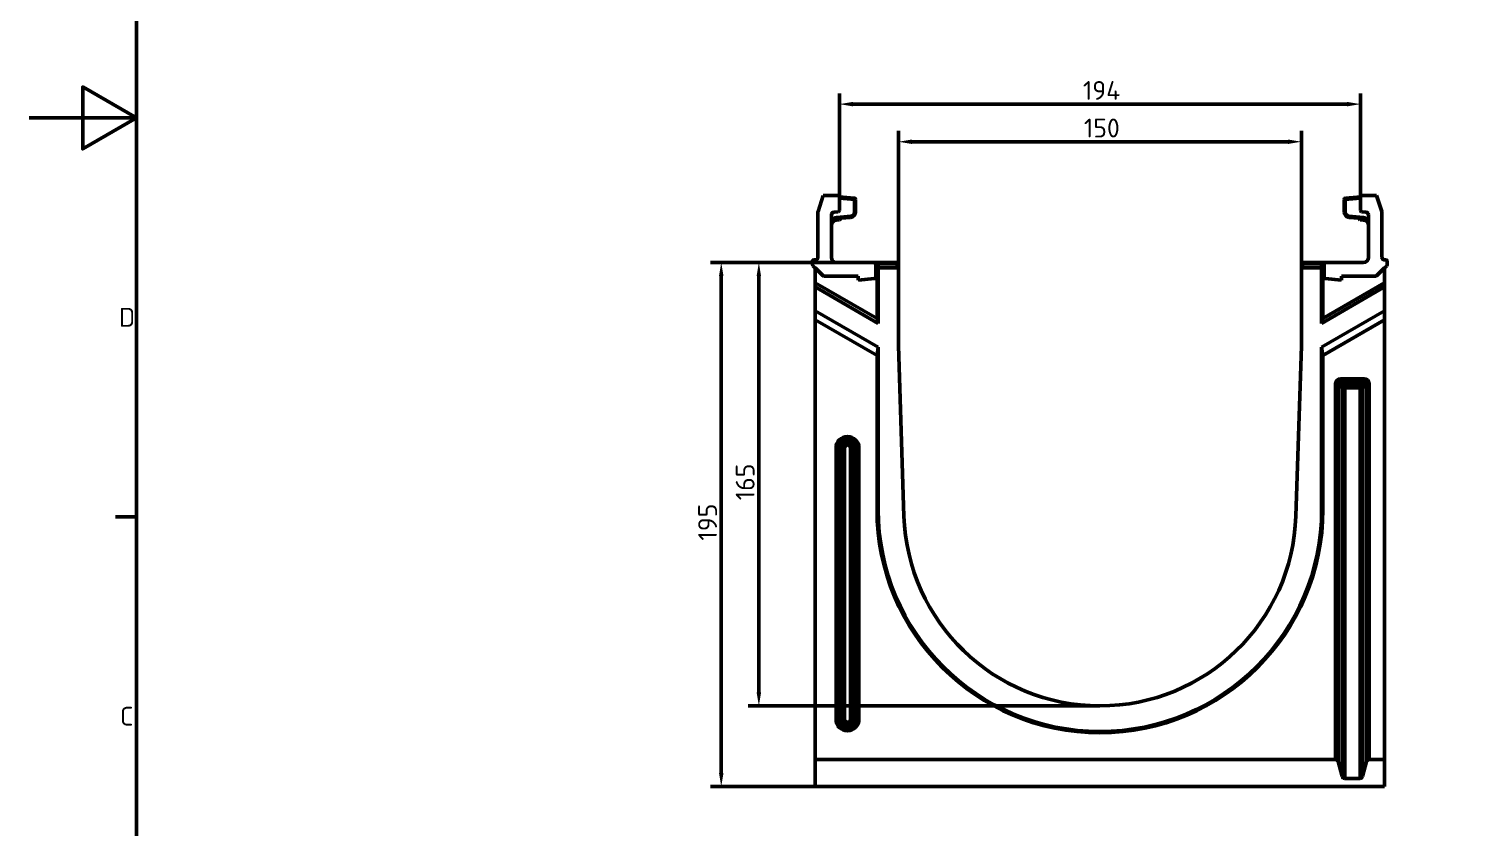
# Model space of a CAD drawing. Header units: millimetres. Extents: x 0 to 2219, y -32 to 1188.
# Drawn here: x 0 to 540, y 330 to 627 of the extents above; entities that cross this region are included whole.
import ezdxf

# ---------------------------------------------------------------- set-up
doc = ezdxf.new("R2010")
doc.units = ezdxf.units.MM
doc.header["$LTSCALE"] = 2
doc.layers.get('0').update_dxf_attribs({"lineweight": 50})
doc.layers.get('Defpoints').update_dxf_attribs({"lineweight": 50})
for name, color, linetype, lineweight in [('Bemaßung (ISO)', 7, 'Continuous', 50), ('Rahmen (ISO)', 7, 'Continuous', 50), ('Sichtbar (ISO)', 7, 'Continuous', 50), ('Sichtbar schmal (ISO)', 7, 'Continuous', 50)]:
    doc.layers.add(name, color=color, linetype=linetype, lineweight=lineweight)
doc.styles.add('Notiztext (DIN)', font='isocpeur.ttf')
doc.styles.add('TXT 3_5', font='isocpeur.ttf')
doc.dimstyles.new('Anrin Standard (DIN)', dxfattribs={"dimscale": 2, "dimtxt": 3.5, "dimasz": 2.5, "dimexe": 2, "dimexo": 0, "dimgap": 0.8, "dimtad": 1, "dimrnd": 1e-08, "dimtxsty": 'TXT 3_5', "dimcen": 0.09, "dimdle": 10, "dimclrd": 256, "dimclre": 256, "dimclrt": 256, "dimadec": 0, "dimazin": 2, "dimtfac": 0.714286, "dimtmove": 0, "dimatfit": 3, "dimfxl": 1, "dimtolj": 1, "dimlwd": -1, "dimlwe": -1, "dimarcsym": 0})

# ---------------------------------------------------------------- blocks, each defined once
blk = doc.blocks.new('Ränder Standardrahmen')
at = {"layer": 'Rahmen (ISO)'}
blk.add_line((20, 222.75), (16.1, 222.75), dxfattribs=at)
at = {"layer": 'Rahmen (ISO)', "flags": 128}
for points in [[(20, 20), (20, 574), (821, 574), (821, 20), (20, 20)], [(0, 297), (20, 297), (10, 302.77), (10, 291.23), (20, 297)]]:
    blk.add_lwpolyline(points, dxfattribs=at)
at = {"layer": 'Rahmen (ISO)', "char_height": 3.5, "attachment_point": 7, "style": 'Notiztext (DIN)'}
for s, insert in [('D', (16.75, 258.13)), ('C', (16.93, 183.88))]:
    blk.add_mtext(s, dxfattribs=dict(at, insert=insert))
blk = doc.blocks.new('*D34')
at = {"layer": 'Bemaßung (ISO)', "transparency": 16777216}
for p, q in [((323.77, 538.12), (323.77, 589.12)), ((473.77, 538.12), (473.77, 589.12)), ((468.77, 585.12), (328.77, 585.12))]:
    blk.add_line(p, q, dxfattribs=at)
for points in [[(328.77, 585.95), (328.77, 584.28), (323.77, 585.12)], [(468.77, 585.95), (468.77, 584.28), (473.77, 585.12)]]:
    blk.add_solid(points, dxfattribs=at)
at = {"layer": 'Defpoints', "color": 0, "transparency": 16777216}
for p in [(323.77, 585.12), (323.77, 538.12), (473.77, 538.12)]:
    blk.add_point(p, dxfattribs=at)
at = {"layer": 'Bemaßung (ISO)', "transparency": 16777216, "insert": (392.78, 593.72), "char_height": 7, "attachment_point": 1, "style": 'TXT 3_5'}
blk.add_mtext('\\A1;150', dxfattribs=at)
blk = doc.blocks.new('*D35')
at = {"layer": 'Bemaßung (ISO)', "transparency": 16777216}
for p, q in [((301.77, 564.62), (301.77, 603.12)), ((495.77, 564.62), (495.77, 603.12)), ((306.77, 599.12), (490.77, 599.12))]:
    blk.add_line(p, q, dxfattribs=at)
for points in [[(306.77, 599.95), (306.77, 598.28), (301.77, 599.12)], [(490.77, 599.95), (490.77, 598.28), (495.77, 599.12)]]:
    blk.add_solid(points, dxfattribs=at)
at = {"layer": 'Defpoints', "color": 0, "transparency": 16777216}
for p in [(495.77, 599.12), (301.77, 564.62), (495.77, 564.62)]:
    blk.add_point(p, dxfattribs=at)
at = {"layer": 'Bemaßung (ISO)', "transparency": 16777216, "insert": (392.43, 607.72), "char_height": 7, "attachment_point": 1, "style": 'TXT 3_5'}
blk.add_mtext('\\A1;194', dxfattribs=at)
blk = doc.blocks.new('*D36')
at = {"layer": 'Bemaßung (ISO)', "transparency": 16777216}
for p, q in [((300.77, 540.12), (267.77, 540.12)), ((271.77, 535.12), (271.77, 380.12)), ((398.77, 375.12), (267.77, 375.12))]:
    blk.add_line(p, q, dxfattribs=at)
for points in [[(270.93, 535.12), (272.6, 535.12), (271.77, 540.12)], [(270.93, 380.12), (272.6, 380.12), (271.77, 375.12)]]:
    blk.add_solid(points, dxfattribs=at)
at = {"layer": 'Defpoints', "color": 0, "transparency": 16777216}
for p in [(300.77, 540.12), (271.77, 375.12), (398.77, 375.12)]:
    blk.add_point(p, dxfattribs=at)
at = {"layer": 'Bemaßung (ISO)', "transparency": 16777216, "insert": (263.17, 451.63), "char_height": 7, "attachment_point": 1, "rotation": 90, "style": 'TXT 3_5'}
blk.add_mtext('\\A1;165', dxfattribs=at)
blk = doc.blocks.new('*D37')
at = {"layer": 'Bemaßung (ISO)', "transparency": 16777216}
for p, q in [((300.77, 540.12), (253.77, 540.12)), ((257.77, 535.12), (257.77, 350.12)), ((292.77, 345.12), (253.77, 345.12))]:
    blk.add_line(p, q, dxfattribs=at)
for points in [[(256.93, 535.12), (258.6, 535.12), (257.77, 540.12)], [(256.93, 350.12), (258.6, 350.12), (257.77, 345.12)]]:
    blk.add_solid(points, dxfattribs=at)
at = {"layer": 'Defpoints', "color": 0, "transparency": 16777216}
for p in [(300.77, 540.12), (257.77, 345.12), (292.77, 345.12)]:
    blk.add_point(p, dxfattribs=at)
at = {"layer": 'Bemaßung (ISO)', "transparency": 16777216, "insert": (249.17, 436.63), "char_height": 7, "attachment_point": 1, "rotation": 90, "style": 'TXT 3_5'}
blk.add_mtext('\\A1;195', dxfattribs=at)

msp = doc.modelspace()

# ---------------------------------------------------------------- linework, layer by layer
at = {"layer": 'Sichtbar (ISO)'}
for p, q in [((293.7926, 559.1938), (295.7669, 565.1169)), ((295.7669, 565.1169), (301.2669, 565.1169)), ((307.3105, 564.1568), (301.7663, 564.6419)), ((301.7669, 564.6169), (301.7669, 559.5671)), ((307.7669, 558.9495), (307.7669, 563.6587)), ((489.7669, 563.6587), (489.7669, 558.9495)), ((495.7675, 564.6419), (490.2233, 564.1568)), ((495.7669, 559.5671), (495.7669, 564.6169)), ((496.2669, 565.1169), (501.7669, 565.1169)), ((501.7669, 565.1169), (503.7412, 559.1938)), ((293.7669, 542.1169), (293.7669, 559.0357)), ((298.7669, 557.9012), (298.7669, 542.1169)), ((301.3192, 559.0698), (299.6624, 558.8957)), ((300.5926, 556.4892), (305.9412, 556.9571)), ((302.2669, 556.575), (302.2669, 556.6357)), ((491.5926, 556.9571), (496.9412, 556.4892)), ((495.2669, 556.6357), (495.2669, 556.575)), ((497.8714, 558.8957), (496.2146, 559.0698)), ((498.7669, 542.1169), (498.7669, 557.9012)), ((503.7669, 559.0357), (503.7669, 542.1169)), ((300.5926, 555.9704), (301.8105, 556.0769)), ((495.7233, 556.0769), (496.9412, 555.9704)), ((291.7669, 539.324), (291.7669, 540.6169)), ((292.2669, 541.1169), (292.7669, 541.1169)), ((300.7669, 540.1169), (314.7838, 540.1169)), ((315.2309, 540.1169), (314.7838, 540.1169)), ((316.1748, 540.1169), (315.2309, 540.1169)), ((323.2669, 540.1169), (316.1748, 540.1169)), ((481.359, 540.1169), (474.2669, 540.1169)), ((482.3029, 540.1169), (481.359, 540.1169)), ((482.75, 540.1169), (482.3029, 540.1169)), ((482.75, 540.1169), (496.7669, 540.1169)), ((504.7669, 541.1169), (505.2669, 541.1169)), ((505.7669, 540.6169), (505.7669, 539.324)), ((295.6204, 535.2633), (291.9133, 538.9704)), ((295.6204, 535.2633), (292.7669, 538.1169)), ((292.7669, 532.5921), (292.7669, 538.1169)), ((308.7669, 535.1169), (295.974, 535.1169)), ((308.7669, 535.1169), (295.974, 535.1169)), ((308.7669, 533.5403), (308.7669, 535.1169)), ((308.7669, 533.5403), (308.7669, 535.1169)), ((315.2857, 534.6759), (315.2857, 539.6169)), ((315.2857, 538.1169), (315.2857, 534.6759)), ((315.2857, 538.1169), (315.7669, 538.1169)), ((315.7669, 538.1169), (316.2043, 538.1169)), ((315.7669, 519.313), (315.7669, 538.1169)), ((316.2043, 538.1169), (323.7669, 538.1169)), ((316.2043, 538.1169), (316.2043, 517.5135)), ((323.7669, 538.1169), (323.7669, 539.6169)), ((323.7669, 538.1169), (323.7669, 509.1169)), ((473.7669, 539.6169), (473.7669, 538.1169)), ((473.7669, 509.1169), (473.7669, 538.1169)), ((473.7669, 538.1169), (481.3294, 538.1169)), ((481.3294, 538.1169), (481.7669, 538.1169)), ((481.3294, 517.5135), (481.3294, 538.1169)), ((481.7669, 538.1169), (481.7669, 519.313)), ((481.7669, 538.1169), (482.2481, 538.1169)), ((482.2481, 539.6169), (482.2481, 534.6759)), ((482.2481, 534.6759), (482.2481, 538.1169)), ((488.7669, 535.1169), (488.7669, 533.5403)), ((501.5598, 535.1169), (488.7669, 535.1169)), ((501.5598, 535.1169), (488.7669, 535.1169)), ((488.7669, 535.1169), (488.7669, 533.5403)), ((505.6204, 538.9704), (501.9133, 535.2633)), ((504.7669, 538.1169), (501.9133, 535.2633)), ((504.7669, 532.5921), (504.7669, 538.1169)), ((292.7669, 531.0451), (292.7669, 532.5921)), ((292.7669, 532.5921), (315.7669, 519.313)), ((292.7669, 522.1391), (292.7669, 531.0451)), ((316.2043, 517.5135), (292.7669, 531.0451)), ((314.8361, 534.1782), (308.7669, 533.5403)), ((314.8361, 534.1782), (308.7669, 533.5403)), ((504.7669, 531.0451), (481.3294, 517.5135)), ((481.7669, 519.313), (504.7669, 532.5921)), ((488.7669, 533.5403), (482.6977, 534.1782)), ((488.7669, 533.5403), (482.6977, 534.1782)), ((504.7669, 532.5921), (504.7669, 531.0451)), ((504.7669, 531.0451), (504.7669, 522.1391)), ((292.7669, 518.8058), (292.7669, 522.1391)), ((292.7669, 522.1391), (316.2043, 508.6075)), ((292.7669, 355.1169), (292.7669, 518.8058)), ((315.7669, 505.5267), (292.7669, 518.8058)), ((315.7669, 519.313), (316.2043, 517.5135)), ((481.3294, 508.6075), (504.7669, 522.1391)), ((481.3294, 517.5135), (481.7669, 519.313)), ((504.7669, 518.8058), (481.7669, 505.5267)), ((504.7669, 522.1391), (504.7669, 518.8058)), ((504.7669, 355.1169), (504.7669, 518.8058)), ((316.2043, 508.6075), (315.7669, 505.5267)), ((316.2043, 508.6075), (316.2043, 448.1169)), ((323.7669, 509.1169), (325.8046, 445.7698)), ((471.7292, 445.7698), (473.7669, 509.1169)), ((481.3294, 448.1169), (481.3294, 508.6075)), ((481.7669, 505.5267), (481.3294, 508.6075)), ((315.7669, 448.1169), (315.7669, 505.5267)), ((481.7669, 505.5267), (481.7669, 448.1169)), ((486.4996, 355.1169), (292.7669, 355.1169)), ((292.7669, 355.1169), (292.7669, 345.1169)), ((488.9439, 348.8581), (487.4655, 354.3757)), ((498.0683, 354.3757), (496.5898, 348.8581)), ((504.7669, 355.1169), (499.0342, 355.1169)), ((504.7669, 345.1169), (504.7669, 355.1169)), ((495.6239, 348.1169), (489.9099, 348.1169)), ((292.7669, 345.1169), (504.7669, 345.1169))]:
    msp.add_line(p, q, dxfattribs=at)
for centre, radius, start, end in [((301.2669, 564.6169), 0.5, 0, 90), ((307.2669, 563.6587), 0.5, 0, 85), ((490.2669, 563.6587), 0.5, 95, 180), ((496.2669, 564.6169), 0.5, 90, 180), ((294.2669, 559.0357), 0.5, 161.565051, 180), ((299.7669, 557.9012), 1, 96, 180), ((300.7669, 554.4968), 2, 95, 180), ((301.2669, 559.5671), 0.5, 276, 0), ((301.7669, 556.575), 0.5, 275, 0), ((305.7669, 558.9495), 2, 275, 0), ((491.7669, 558.9495), 2, 180, 265), ((495.7669, 556.575), 0.5, 180, 265), ((496.2669, 559.5671), 0.5, 180, 264), ((496.7669, 554.4968), 2, 0, 85), ((497.7669, 557.9012), 1, 0, 84), ((503.2669, 559.0357), 0.5, 0, 18.434949), ((300.7669, 553.978), 2, 95, 180), ((496.7669, 553.978), 2, 0, 85), ((292.2669, 540.6169), 0.5, 90, 180), ((292.7669, 542.1169), 1, 270, 0), ((300.7669, 542.1169), 2, 180, 270), ((323.2669, 539.6169), 0.5, 0, 90), ((474.2669, 539.6169), 0.5, 90, 180), ((496.7669, 542.1169), 2, 270, 0), ((504.7669, 542.1169), 1, 180, 270), ((505.2669, 540.6169), 0.5, 0, 90), ((292.2669, 539.324), 0.5, 180, 225), ((295.974, 535.6169), 0.5, 225, 270), ((295.974, 535.6169), 0.5, 225, 270), ((501.5598, 535.6169), 0.5, 270, 315), ((501.5598, 535.6169), 0.5, 270, 315), ((505.2669, 539.324), 0.5, 315, 0), ((398.7669, 448.1169), 83, 180, 0), ((398.7669, 448.1169), 82.5626, 180, 0), ((398.7669, 448.1169), 73, 181.842448, 358.157552), ((486.4996, 354.1169), 1, 15, 90), ((499.0342, 354.1169), 1, 90, 165), ((489.9099, 349.1169), 1, 195, 270), ((495.6239, 349.1169), 1, 270, 345)]:
    msp.add_arc(centre, radius, start, end, dxfattribs=at)
for centre, major_axis, ratio, start_param, end_param in [((314.7838, 539.6169), (0.5019, 0), 0.9961947, 0, 1.57079633), ((482.75, 539.6169), (-0.5019, 0), 0.9961947, 4.71238898, 6.28318531), ((314.7838, 534.6755), (0.4992, 0.0525), 0.9961529, 4.71238898, 6.1788655), ((314.7838, 534.6755), (0.4992, 0.0525), 0.9961529, 4.71238898, 6.1788655), ((482.75, 534.6755), (-0.4992, 0.0525), 0.9961529, 0.10431981, 1.57079633), ((482.75, 534.6755), (-0.4992, 0.0525), 0.9961529, 0.10431981, 1.57079633)]:
    msp.add_ellipse(centre, major_axis=major_axis, ratio=ratio, start_param=start_param, end_param=end_param, dxfattribs=at)
at = {"layer": 'Sichtbar schmal (ISO)'}
for p, q in [((301.7669, 564.1076), (307.3958, 563.6151)), ((307.3958, 563.6151), (307.3958, 558.906)), ((490.138, 563.6151), (495.7669, 564.1076)), ((490.138, 558.906), (490.138, 563.6151)), ((306.0265, 557.4117), (300.6779, 556.9437)), ((301.8963, 556.575), (300.6784, 556.4685)), ((301.8963, 556.6033), (301.8963, 556.575)), ((301.8963, 556.575), (302.2669, 556.575)), ((496.8559, 556.9437), (491.5072, 557.4117)), ((495.2669, 556.575), (495.6375, 556.575)), ((495.6375, 556.575), (495.6375, 556.6033)), ((496.8554, 556.4685), (495.6375, 556.575)), ((315.2857, 539.6169), (315.729, 539.6169)), ((315.729, 539.6169), (316.2009, 539.6169)), ((315.729, 539.6169), (315.729, 538.1169)), ((316.2009, 539.6169), (323.2931, 539.6169)), ((316.2009, 538.1169), (316.2009, 539.6169)), ((323.2931, 539.6169), (323.7669, 539.6169)), ((323.2931, 539.6169), (323.2931, 538.1169)), ((473.7669, 539.6169), (474.2407, 539.6169)), ((474.2407, 539.6169), (481.3328, 539.6169)), ((474.2407, 538.1169), (474.2407, 539.6169)), ((481.3328, 539.6169), (481.8048, 539.6169)), ((481.3328, 539.6169), (481.3328, 538.1169)), ((481.8048, 538.1169), (481.8048, 539.6169)), ((481.8048, 539.6169), (482.2481, 539.6169)), ((488.4314, 495.9183), (488.4314, 496.8842)), ((497.1024, 496.8842), (488.4314, 496.8842)), ((497.1024, 496.8842), (497.1024, 495.9183)), ((486.4996, 494.9523), (487.4655, 494.9523)), ((486.4996, 494.9523), (486.4996, 355.1169)), ((487.4655, 354.3757), (487.4655, 494.9523)), ((487.4655, 494.9523), (488.9439, 493.4739)), ((488.4314, 495.9183), (497.1024, 495.9183)), ((489.9099, 494.4398), (488.4314, 495.9183)), ((488.9439, 493.4739), (489.9099, 493.4739)), ((488.9439, 493.4739), (488.9439, 348.8581)), ((489.9099, 493.4739), (489.9099, 494.4398)), ((495.6239, 494.4398), (489.9099, 494.4398)), ((489.9099, 348.1169), (489.9099, 493.4739)), ((489.9099, 493.4739), (495.6239, 493.4739)), ((497.1024, 495.9183), (495.6239, 494.4398)), ((495.6239, 494.4398), (495.6239, 493.4739)), ((495.6239, 493.4739), (496.5898, 493.4739)), ((495.6239, 493.4739), (495.6239, 348.1169)), ((496.5898, 493.4739), (498.0683, 494.9523)), ((496.5898, 348.8581), (496.5898, 493.4739)), ((498.0683, 494.9523), (499.0342, 494.9523)), ((498.0683, 494.9523), (498.0683, 354.3757)), ((499.0342, 355.1169), (499.0342, 494.9523)), ((300.4996, 471.1169), (300.4996, 370.1169)), ((301.4655, 471.1169), (300.4996, 471.1169)), ((301.4655, 370.1169), (301.4655, 471.1169)), ((301.4655, 471.1169), (302.676, 471.1169)), ((302.676, 471.1169), (303.6419, 471.1169)), ((302.676, 471.1169), (302.676, 370.1169)), ((303.6419, 370.1169), (303.6419, 471.1169)), ((305.8919, 471.1169), (306.8578, 471.1169)), ((305.8919, 471.1169), (305.8919, 370.1169)), ((306.8578, 370.1169), (306.8578, 471.1169)), ((308.0683, 471.1169), (306.8578, 471.1169)), ((308.0683, 471.1169), (308.0683, 370.1169)), ((309.0342, 471.1169), (308.0683, 471.1169)), ((309.0342, 370.1169), (309.0342, 471.1169)), ((315.7669, 448.1169), (316.2043, 448.1169)), ((481.7669, 448.1169), (481.3294, 448.1169)), ((301.4655, 370.1169), (300.4996, 370.1169)), ((301.4655, 370.1169), (302.676, 370.1169)), ((302.676, 370.1169), (303.6419, 370.1169)), ((306.8578, 370.1169), (305.8919, 370.1169)), ((308.0683, 370.1169), (306.8578, 370.1169)), ((308.0683, 370.1169), (309.0342, 370.1169))]:
    msp.add_line(p, q, dxfattribs=at)
for centre, radius, start, end in [((300.8958, 554.4532), 2.5, 95, 148.382498), ((300.8963, 553.978), 2.5, 95, 122.469902), ((305.8958, 558.906), 1.5, 275, 0), ((491.638, 558.906), 1.5, 180, 265), ((496.6375, 553.978), 2.5, 57.530098, 85), ((496.638, 554.4532), 2.5, 31.617502, 85), ((304.7669, 471.1169), 4.2673, 0, 180), ((304.7669, 471.1169), 3.3014, 0, 180), ((304.7669, 471.1169), 2.0909, 0, 180), ((304.7669, 471.1169), 1.125, 0, 180), ((304.7669, 370.1169), 4.2673, 180, 0), ((304.7669, 370.1169), 3.3014, 180, 0), ((304.7669, 370.1169), 2.0909, 180, 0), ((304.7669, 370.1169), 1.125, 180, 0)]:
    msp.add_arc(centre, radius, start, end, dxfattribs=at)
for centre, major_axis, ratio, start_param, end_param in [((307.2669, 563.6587), (0.0436, 0.4981), 0.26499843, 4.64799212, 6.28318531), ((307.2669, 563.6587), (0.5, 0), 0.09020567, 4.97316888, 6.28318531), ((490.2669, 563.6587), (-0.5, 0), 0.09020567, 0, 1.31001643), ((490.2669, 563.6587), (-0.0436, 0.4981), 0.26499843, 0, 1.63519319), ((300.549, 556.9873), (0.0436, -0.4981), 0.25075913, 0, 1.46128173), ((300.549, 556.4685), (0.0436, -0.4981), 0.25789978, 0, 1.54823685), ((301.7669, 556.575), (0.0436, -0.4981), 0.25789978, 0, 1.54823685), ((305.8976, 557.4552), (0.0436, -0.4981), 0.25075913, 0, 1.46128173), ((307.2669, 558.9495), (0.5, 0), 0.09020567, 4.97316888, 6.28318531), ((490.2669, 558.9495), (-0.5, 0), 0.09020567, 0, 1.31001643), ((491.6362, 557.4552), (-0.0436, -0.4981), 0.25075913, 4.82190358, 6.28318531), ((495.7669, 556.575), (-0.0436, -0.4981), 0.25789978, 4.73494846, 6.28318531), ((496.9848, 556.4685), (-0.0436, -0.4981), 0.25789978, 4.73494846, 6.28318531), ((496.9848, 556.9873), (-0.0436, -0.4981), 0.25075913, 4.82190358, 6.28318531), ((315.2309, 539.6169), (0, 0.5), 0.9961947, 4.71238898, 6.28318531), ((316.1748, 539.6169), (0, 0.5), 0.05233596, 4.71238898, 6.28318531), ((323.2669, 539.6169), (0, 0.5), 0.05233596, 4.71238898, 6.28318531), ((474.2669, 539.6169), (0, 0.5), 0.05233596, 0, 1.57079633), ((481.359, 539.6169), (0, 0.5), 0.05233596, 0, 1.57079633), ((482.3029, 539.6169), (0, 0.5), 0.9961947, 0, 1.57079633), ((488.5701, 494.8136), (-1.5123, 1.5123), 0.93511313, 5.53130589, 7.03506472), ((496.9637, 494.8136), (1.5123, 1.5123), 0.93511313, 5.53130589, 7.03506472), ((488.5701, 494.8136), (-0.8511, 0.8511), 0.83079558, 5.53130589, 7.03506472), ((489.9099, 493.4739), (-0.7071, -0.7071), 0.93511313, 3.96050957, 5.46426839), ((495.6239, 493.4739), (-0.7071, 0.7071), 0.93511313, 3.96050957, 5.46426839), ((496.9637, 494.8136), (0.8511, 0.8511), 0.83079558, 5.53130589, 7.03506472)]:
    msp.add_ellipse(centre, major_axis=major_axis, ratio=ratio, start_param=start_param, end_param=end_param, dxfattribs=at)

# ---------------------------------------------------------------- block references
at = {"xscale": 2, "yscale": 2, "zscale": 2}
msp.add_blockref('Ränder Standardrahmen', (0, 0), dxfattribs=at)

# ---------------------------------------------------------------- dimensions: what is measured, and where the dimension line sits
at = {"layer": 'Bemaßung (ISO)'}
for base, p1, p2, angle, picture, middle in [((495.7669, 599.1169), (301.7669, 564.6169), (495.7669, 564.6169), 180, '*D35', (398.7269, 599.1169)), ((257.7669, 345.1169), (300.7669, 540.1169), (292.7669, 345.1169), 270, '*D37', (257.7669, 442.5769)), ((271.7669, 375.1169), (300.7669, 540.1169), (398.7669, 375.1169), 270, '*D36', (271.7669, 457.5769))]:
    dim = msp.add_linear_dim(base=base, p1=p1, p2=p2, angle=angle, dimstyle='Anrin Standard (DIN)', override={"dimgap": 0.8, "dimdec": 2, "dimtol": 0, "dimlim": 0, "dimtp": 0, "dimtm": 0, "dimtdec": 2, "dimtofl": 0, "dimatfit": 1}, dxfattribs=at)
    dim.commit()
    dim.dimension.update_dxf_attribs({"geometry": picture, "text_midpoint": middle, "dimtype": 160})
dim = msp.add_linear_dim(base=(323.7669, 585.1169), p1=(473.7669, 538.1169), p2=(323.7669, 538.1169), dimstyle='Anrin Standard (DIN)', override={"dimgap": 0.8, "dimdec": 2, "dimtol": 0, "dimlim": 0, "dimtp": 0, "dimtm": 0, "dimtdec": 2, "dimtofl": 0, "dimatfit": 1}, dxfattribs=at)
dim.commit()
dim.dimension.update_dxf_attribs({"geometry": '*D34', "text_midpoint": (398.7269, 585.1169), "dimtype": 160})

doc.saveas('drawing.dxf')
